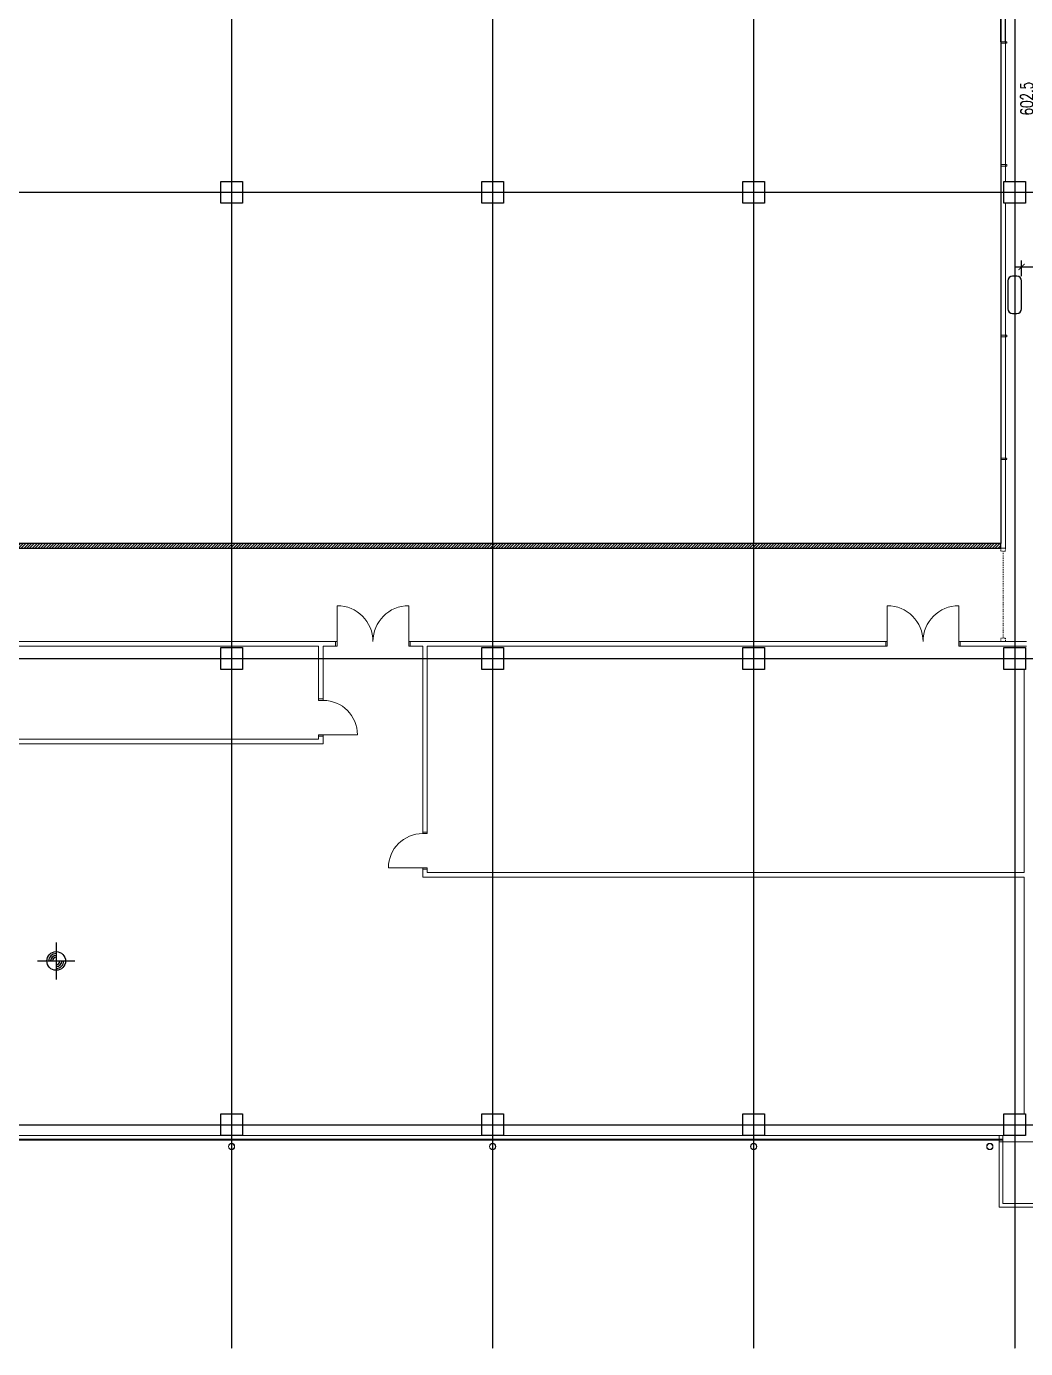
# Model space of a CAD drawing. Header units: millimetres. Extents: x -21841 to 195597, y -1659 to 112111.
# Drawn here: x 21180 to 24395, y -720 to 3533 of the extents above; entities that cross this region are included whole.
import ezdxf
from ezdxf.enums import TextEntityAlignment as Align

# ---------------------------------------------------------------- set-up
doc = ezdxf.new("R2010")
doc.units = ezdxf.units.MM
for name, pattern in [('X-S-FAB-L10$0$COL-CEN-LIN', [3.25, 2.5, -0.25, 0.25, -0.25]), ('X-S-FAB-L10$0$JJP_虛線(退縮線、投影線、地下室範圍、非屬本工程、圖面分區)', [0.45, 0.3, -0.15]), ('X-S-FAB-L10$0$TAI_虛線', [5.644, 2.822, -2.822])]:
    doc.linetypes.add(name, pattern=pattern)
for name, color, linetype in [('0-FMCS', 6, 'Continuous'), ('X-S-FAB-L10$0$0-DIM-INT', 8, 'Continuous'), ('X-S-FAB-L10$0$0-DIM-TXT', 8, 'Continuous'), ('X-S-FAB-L10$0$A-OBJE-MEP', 8, 'Continuous'), ('X-S-FAB-L10$0$A-WALL-EX', 8, 'Continuous'), ('X-S-FAB-L10$0$A-WALL-IN', 8, 'Continuous'), ('X-S-FAB-L10$0$BLOCK', 8, 'Continuous'), ('X-S-FAB-L10$0$CCL', 8, 'X-S-FAB-L10$0$COL-CEN-LIN'), ('X-S-FAB-L10$0$COL-S', 8, 'Continuous'), ('X-S-FAB-L10$0$Door', 8, 'Continuous'), ('X-S-FAB-L10$0$WALL_188K_IN', 8, 'Continuous'), ('X-S-FAB-L10$0$管制設備-188K', 6, 'Continuous')]:
    doc.layers.add(name, color=color, linetype=linetype)
doc.styles.add('X-S-FAB-L10$0$CHINA', font='simplex.shx', dxfattribs={"width": 0.75, "bigfont": 'chineset.shx'})
doc.styles.add('X-S-FAB-L10$0$DimStyUse', font='romans.shx', dxfattribs={"width": 0.7})
doc.styles.add('X-S-FAB-L10$0$Standard', font='', dxfattribs={"width": 0.8})
doc.styles.add('X-S-FAB-L10$0$TG_NOTE_TEXT', font='simplex.shx', dxfattribs={"width": 0.75, "bigfont": 'chineset.shx'})
doc.styles.get('X-S-FAB-L10$0$Standard').set_extended_font_data('Microsoft JhengHei')

# ---------------------------------------------------------------- blocks, each defined once
blk = doc.blocks.new('X-S-FAB-L10$0$FAB2-L05')
at = {"layer": 'X-S-FAB-L10$0$CCL'}
for p, q in [((-4320, 11005), (-4320, 0)), ((-3480, 11005), (-3480, 0)), ((-2640, 11005), (-2640, 0)), ((-1800, 11005), (-1800, 0)), ((-26880, 3720), (1210, 3720)), ((-26880, 2220), (1210, 2220)), ((-26880, 720), (1210, 720))]:
    blk.add_line(p, q, dxfattribs=at)
at = {"layer": 'X-S-FAB-L10$0$COL-S'}
for points in [[(-4355, 3755), (-4285, 3755), (-4285, 3685), (-4355, 3685)], [(-3515, 3755), (-3445, 3755), (-3445, 3685), (-3515, 3685)], [(-2675, 3755), (-2605, 3755), (-2605, 3685), (-2675, 3685)], [(-1835, 3755), (-1765, 3755), (-1765, 3685), (-1835, 3685)], [(-4355, 2255), (-4285, 2255), (-4285, 2185), (-4355, 2185)], [(-3515, 2255), (-3445, 2255), (-3445, 2185), (-3515, 2185)], [(-2675, 2255), (-2605, 2255), (-2605, 2185), (-2675, 2185)], [(-1835, 2255), (-1765, 2255), (-1765, 2185), (-1835, 2185)], [(-4355, 755), (-4285, 755), (-4285, 685), (-4355, 685)], [(-3515, 755), (-3445, 755), (-3445, 685), (-3515, 685)], [(-2675, 755), (-2605, 755), (-2605, 685), (-2675, 685)], [(-1835, 755), (-1765, 755), (-1765, 685), (-1835, 685)]]:
    blk.add_lwpolyline(points, close=True, dxfattribs=at)
blk = doc.blocks.new('X-S-FAB-L10$0$_ArchTick')
at = {"color": 0, "linetype": 'ByBlock', "const_width": 0.15}
blk.add_lwpolyline([(-0.5, -0.5), (0.5, 0.5)], dxfattribs=at)
blk = doc.blocks.new('X-S-FAB-L10')
at = {"layer": 'X-S-FAB-L10$0$WALL_188K_IN'}
h = blk.add_hatch(dxfattribs=at)
h.set_pattern_fill('LINE', color=256, scale=2, angle=45)
h.set_pattern_definition([(45, (24216.6165, 1855), (-4.490128, 4.490128), [])])
h.paths.add_polyline_path([(17075, 1855), (24315, 1855), (24315, 1870), (17075, 1870)])
for p, q in [((24382, 2730), (24382, 2780)), ((24362, 2760), (24467, 2760))]:
    blk.add_line(p, q)
at = {"layer": 'DEFPOINTS'}
blk.add_lwpolyline([(16745, -35), (15995, -35), (15995, 35), (15925, 35), (15925, -35), (15155, -35), (15155, 35), (15085, 35), (15085, -35), (15155, -35), (15155, -250), (13920, -250), (19914.055, 6000), (21180, 7320), (21180, 5520), (23465, 5520), (23485, 3587.5), (24315, 3587.5), (24315, 1870), (17075, 1870), (17075, 2060), (16745, 2060), (16745, -21.034)], close=True, dxfattribs=at)
at = {"layer": 'X-S-FAB-L10$0$0-DIM-INT'}
for p, q in [((21275.778, 586.894), (21275.778, 466.894)), ((21215.778, 526.894), (21335.778, 526.894))]:
    blk.add_line(p, q, dxfattribs=at)
blk.add_circle((21275.778, 526.894), 30, dxfattribs=at)
for radius, start, end in [(24, 90, 180), (18, 90, 180), (12, 90, 180), (24, 270, 0), (18, 270, 0), (12, 270, 0)]:
    blk.add_arc((21275.778, 526.894), radius, start, end, dxfattribs=at)
at = {"layer": 'X-S-FAB-L10$0$A-OBJE-MEP', "lineweight": 0, "flags": 128}
for points in [[(21849.5, -70, 1), (21830.5, -70, 1)], [(22689.5, -70, 1), (22670.5, -70, 1)], [(23529.5, -70, 1), (23510.5, -70, 1)], [(24289.5, -70, 1), (24270.5, -70, 1)]]:
    blk.add_lwpolyline(points, format="xyb", close=True, dxfattribs=at)
at = {"layer": 'X-S-FAB-L10$0$A-OBJE-MEP', "lineweight": 0}
for centre in [(21840, -70), (22680, -70), (23520, -70), (24280, -70)]:
    blk.add_circle(centre, 10, dxfattribs=at)
at = {"layer": 'X-S-FAB-L10$0$A-WALL-EX', "lineweight": 0}
for p, q in [((24310, -46.5), (18505, -46.5)), ((24310, -50), (24322, -50)), ((24310, -50), (24322, -50)), ((24322, -46.5), (24312.8, -46.5))]:
    blk.add_line(p, q, dxfattribs=at)
at = {"layer": 'X-S-FAB-L10$0$A-WALL-EX', "linetype": 'X-S-FAB-L10$0$JJP_虛線(退縮線、投影線、地下室範圍、非屬本工程、圖面分區)', "lineweight": 0}
for p, q in [((24310, -46.5), (24310, -253)), ((24322, -50), (24322, -46.5)), ((24310, -253), (24310, -265)), ((24310, -265), (24322, -265)), ((24322, -265), (26378, -265))]:
    blk.add_line(p, q, dxfattribs=at)
at = {"layer": 'X-S-FAB-L10$0$A-WALL-EX', "lineweight": 0, "flags": 128}
for points in [[(24310, -35), (18505, -35)], [(24310, -46.5), (24310, -35)], [(24325, -35), (24310, -35)], [(24310, -55), (24310, -35)], [(24322, -35), (24322, -46.5)], [(18505, -50), (24310, -50)], [(18505, -50), (24310, -50)], [(18505, -50), (24310, -50)], [(18505, -50), (24310, -50)], [(18505, -50), (24310, -50)], [(18505, -50), (24310, -50)], [(18505, -50), (24310, -50)], [(18505, -50), (24310, -50)], [(24310, -55), (24765, -55)]]:
    blk.add_lwpolyline(points, dxfattribs=at)
at = {"layer": 'X-S-FAB-L10$0$A-WALL-EX', "linetype": 'X-S-FAB-L10$0$JJP_虛線(退縮線、投影線、地下室範圍、非屬本工程、圖面分區)', "lineweight": 0, "flags": 128}
for points in [[(24309.997, -46.5), (24310, -46.5)], [(24309.997, -46.5), (24309.997, -265)], [(24310, -46.5), (24322, -46.5)], [(24310, -46.5), (24322, -46.5)], [(24310, -50), (24310, -253)], [(24322, -253), (24322, -46.5)], [(24322, -253), (24322, -46.5)], [(24310, -265), (24310, -253)], [(26378, -253), (24322, -253)], [(26378, -253), (24322, -253)], [(24309.997, -265.003), (24309.997, -265)], [(24309.997, -265.003), (26390, -265.003)], [(24310, -265), (26378, -265)]]:
    blk.add_lwpolyline(points, dxfattribs=at)
at = {"layer": 'X-S-FAB-L10$0$A-WALL-IN'}
for p, q in [((24315, 3484.5), (24315, 3612.5)), ((24330, 3484.5), (24330, 3612.5))]:
    blk.add_line(p, q, dxfattribs=at)
at = {"layer": 'X-S-FAB-L10$0$A-WALL-IN', "lineweight": 0}
for p, q in [((24330, 3484.5), (24315, 3484.5)), ((24330, 3084.5), (24315, 3084.5)), ((24330, 3084.5), (24315, 3084.5)), ((24315, 3084.5), (24315, 2540)), ((24330, 3035), (24330, 3084.5)), ((24330, 2540), (24330, 2965)), ((24330, 2540), (24315, 2540)), ((24330, 2140), (24315, 2140)), ((24315, 2140), (24315, 1855)), ((24330, 1855), (24330, 2140)), ((24315, 1855), (24330, 1855)), ((22175, 1555), (20197.5, 1555)), ((20205, 1540), (22120, 1540)), ((22120, 1540), (22120, 1370)), ((22135, 1540), (22175, 1540)), ((22135, 1370), (22135, 1540)), ((22175, 1555), (22170.7, 1555)), ((22175, 1540), (22170.7, 1540)), ((22175, 1540), (22175, 1555)), ((22415, 1555), (22419.3, 1555)), ((22415, 1540), (22415, 1555)), ((23945, 1555), (22415, 1555)), ((22415, 1540), (22419.3, 1540)), ((22415, 1540), (22455, 1540)), ((22455, 1540), (22455, 941.848)), ((22470, 1540), (23945, 1540)), ((22470, 941.848), (22470, 1540)), ((23945, 1555), (23940.7, 1555)), ((23945, 1540), (23940.7, 1540)), ((23945, 1540), (23945, 1555)), ((24185, 1555), (24189.3, 1555)), ((24185, 1540), (24185, 1555)), ((24315, 1555), (24185, 1555)), ((24185, 1540), (24189.3, 1540)), ((24185, 1540), (24397.5, 1540)), ((24315, 1555), (24330, 1555)), ((24315, 1540), (24330, 1540)), ((24397.5, 1555), (24330, 1555)), ((24390, 1465), (24390, 811.848)), ((22135, 1370), (22120, 1370)), ((22120, 1240), (20205, 1240)), ((22135, 1250), (22120, 1250)), ((22120, 1250), (22120, 1240)), ((22135, 1240), (22135, 1250)), ((22135, 1225), (22135, 1240)), ((20205, 1225), (22135, 1225)), ((22455, 941.848), (22470, 941.848)), ((22455, 821.848), (22470, 821.848)), ((22455, 821.848), (22455, 811.848)), ((22455, 796.848), (22455, 811.848)), ((22470, 811.848), (22470, 821.848)), ((24390, 811.848), (22470, 811.848)), ((22455, 796.848), (24390, 796.848)), ((22455, 796.848), (22470, 796.848)), ((24390, 796.848), (24390, 35))]:
    blk.add_line(p, q, dxfattribs=at)
at = {"layer": 'X-S-FAB-L10$0$COL-S'}
for p, q in [((21805, 3035), (21875, 3035)), ((21805, 2965), (21805, 3035)), ((21875, 3035), (21875, 2965)), ((22645, 3035), (22715, 3035)), ((22645, 2965), (22645, 3035)), ((22715, 3035), (22715, 2965)), ((23485, 3035), (23555, 3035)), ((23485, 2965), (23485, 3035)), ((23555, 3035), (23555, 2965)), ((24325, 3035), (24395, 3035)), ((24325, 2965), (24325, 3035)), ((24395, 3035), (24395, 2965)), ((21875, 2965), (21805, 2965)), ((22715, 2965), (22645, 2965)), ((23555, 2965), (23485, 2965)), ((24395, 2965), (24325, 2965)), ((21805, 1535), (21875, 1535)), ((21805, 1465), (21805, 1535)), ((21875, 1535), (21875, 1465)), ((22645, 1535), (22715, 1535)), ((22645, 1465), (22645, 1535)), ((22715, 1535), (22715, 1465)), ((23485, 1535), (23555, 1535)), ((23485, 1465), (23485, 1535)), ((23555, 1535), (23555, 1465)), ((24325, 1535), (24395, 1535)), ((24325, 1465), (24325, 1535)), ((24395, 1535), (24395, 1465)), ((21875, 1465), (21805, 1465)), ((22715, 1465), (22645, 1465)), ((23555, 1465), (23485, 1465)), ((24395, 1465), (24325, 1465)), ((21805, 35), (21875, 35)), ((21805, -35), (21805, 35)), ((21875, 35), (21875, -35)), ((22645, 35), (22715, 35)), ((22645, -35), (22645, 35)), ((22715, 35), (22715, -35)), ((23485, 35), (23555, 35)), ((23485, -35), (23485, 35)), ((23555, 35), (23555, -35)), ((24325, 35), (24395, 35)), ((24325, -35), (24325, 35)), ((24395, 35), (24395, -35)), ((21875, -35), (21805, -35)), ((22715, -35), (22645, -35)), ((23555, -35), (23485, -35)), ((24395, -35), (24325, -35))]:
    blk.add_line(p, q, dxfattribs=at)
at = {"layer": 'X-S-FAB-L10$0$Door', "linetype": 'X-S-FAB-L10$0$JJP_虛線(退縮線、投影線、地下室範圍、非屬本工程、圖面分區)', "lineweight": 0}
for p, q in [((24315, 3479.5), (24315, 3484.5)), ((24315, 3484.5), (24335, 3484.5)), ((24315, 3084.5), (24315, 3484.5)), ((24335, 3479.5), (24315, 3479.5)), ((24330, 3084.5), (24330, 3484.5)), ((24335, 3484.5), (24335, 3479.5)), ((24335, 3089.5), (24315, 3089.5)), ((24315, 3089.5), (24315, 3084.5)), ((24315, 3084.5), (24335, 3084.5)), ((24335, 3084.5), (24335, 3089.5)), ((24315, 2535), (24315, 2540)), ((24315, 2540), (24335, 2540)), ((24315, 2140), (24315, 2540)), ((24335, 2535), (24315, 2535)), ((24330, 2140), (24330, 2540)), ((24335, 2540), (24335, 2535)), ((24335, 2145), (24315, 2145)), ((24315, 2145), (24315, 2140)), ((24315, 2140), (24335, 2140)), ((24335, 2140), (24335, 2145))]:
    blk.add_line(p, q, dxfattribs=at)
at = {"layer": 'X-S-FAB-L10$0$Door', "linetype": 'X-S-FAB-L10$0$TAI_虛線', "lineweight": 0}
for p, q in [((24315, 1855), (24315, 1845)), ((24330, 1855), (24315, 1855)), ((24315, 1845), (24330, 1845)), ((24322.5, 1845), (24322.5, 1565)), ((24330, 1845), (24330, 1855)), ((24315, 1555), (24315, 1565)), ((24315, 1565), (24330, 1565)), ((24330, 1555), (24315, 1555)), ((24330, 1565), (24330, 1555))]:
    blk.add_line(p, q, dxfattribs=at)
at = {"layer": 'X-S-FAB-L10$0$Door', "lineweight": 0}
for p, q in [((22180, 1555), (22180, 1670)), ((22410, 1555), (22410, 1670)), ((23950, 1555), (23950, 1670)), ((24180, 1555), (24180, 1670)), ((22175, 1555), (22170.7, 1555)), ((22175, 1555), (22170.7, 1555)), ((22175, 1540), (22170.7, 1540)), ((22175, 1540), (22170.7, 1540)), ((22180, 1555), (22175, 1555)), ((22175, 1555), (22175, 1540)), ((22175, 1540), (22175, 1555)), ((22175, 1540), (22175, 1555)), ((22175, 1540), (22180, 1540)), ((22180, 1540), (22180, 1555)), ((22415, 1555), (22410, 1555)), ((22410, 1555), (22410, 1540)), ((22410, 1540), (22415, 1540)), ((22415, 1540), (22415, 1555)), ((22415, 1540), (22415, 1555)), ((22415, 1540), (22415, 1555)), ((22415, 1555), (22419.3, 1555)), ((22415, 1555), (22419.3, 1555)), ((22415, 1540), (22419.3, 1540)), ((22415, 1540), (22419.3, 1540)), ((23945, 1555), (23940.7, 1555)), ((23945, 1555), (23940.7, 1555)), ((23945, 1540), (23940.7, 1540)), ((23945, 1540), (23940.7, 1540)), ((23950, 1555), (23945, 1555)), ((23945, 1555), (23945, 1540)), ((23945, 1540), (23945, 1555)), ((23945, 1540), (23945, 1555)), ((23945, 1540), (23950, 1540)), ((23950, 1540), (23950, 1555)), ((24185, 1555), (24180, 1555)), ((24180, 1555), (24180, 1540)), ((24180, 1540), (24185, 1540)), ((24185, 1540), (24185, 1555)), ((24185, 1540), (24185, 1555)), ((24185, 1540), (24185, 1555)), ((24185, 1555), (24189.3, 1555)), ((24185, 1555), (24189.3, 1555)), ((24185, 1540), (24189.3, 1540)), ((24185, 1540), (24189.3, 1540)), ((22120, 1370), (22120, 1365)), ((22135, 1370), (22120, 1370)), ((22135, 1370), (22120, 1370)), ((22135, 1370), (22120, 1370)), ((22120, 1365), (22135, 1365)), ((22135, 1365), (22135, 1370)), ((22135, 1255), (22120, 1255)), ((22120, 1255), (22120, 1250)), ((22120, 1250), (22135, 1250)), ((22135, 1250), (22120, 1250)), ((22135, 1250), (22120, 1250)), ((22135, 1250), (22135, 1255)), ((22135, 1255), (22245, 1255)), ((22455, 936.848), (22455, 941.848)), ((22455, 941.848), (22470, 941.848)), ((22455, 941.848), (22470, 941.848)), ((22455, 941.848), (22470, 941.848)), ((22470, 936.848), (22455, 936.848)), ((22470, 941.848), (22470, 936.848)), ((22455, 826.848), (22345, 826.848)), ((22455, 821.848), (22455, 826.848)), ((22455, 826.848), (22470, 826.848)), ((22470, 821.848), (22455, 821.848)), ((22455, 821.848), (22470, 821.848)), ((22455, 821.848), (22470, 821.848)), ((22470, 826.848), (22470, 821.848))]:
    blk.add_line(p, q, dxfattribs=at)
for centre, radius, start, end in [((22180, 1555), 115, 0, 90), ((22410, 1555), 115, 90, 180), ((23950, 1555), 115, 0, 90), ((24180, 1555), 115, 90, 180), ((22135, 1255), 110, 0, 90), ((22455, 826.848), 110, 90, 180)]:
    blk.add_arc(centre, radius, start, end, dxfattribs=at)
at = {"layer": 'X-S-FAB-L10$0$WALL_188K_IN'}
blk.add_lwpolyline([(17075, 1855), (24315, 1855), (24315, 1870), (17075, 1870)], close=True, dxfattribs=at)
at = {"layer": 'X-S-FAB-L10$0$管制設備-188K'}
for p, q in [((24367, 2730), (24353, 2730)), ((24338, 2715), (24338, 2625)), ((24382, 2625), (24382, 2715)), ((24353, 2610), (24367, 2610))]:
    blk.add_line(p, q, dxfattribs=at)
for centre, start, end in [((24353, 2715), 90, 180), ((24367, 2715), 0, 90), ((24353, 2625), 180, 270), ((24367, 2625), 270, 0)]:
    blk.add_arc(centre, 15, start, end, dxfattribs=at)
at = {"xscale": 20, "yscale": 20, "zscale": 20, "rotation": 180}
blk.add_blockref('X-S-FAB-L10$0$_ArchTick', (24382, 2760), dxfattribs=at)
at = {"layer": 'X-S-FAB-L10$0$BLOCK'}
blk.add_blockref('X-S-FAB-L10$0$FAB2-L05', (26160, -720), dxfattribs=at)
at = {"insert": (24398.711, 3301.25), "char_height": 40, "attachment_point": 5, "rotation": 90, "style": 'X-S-FAB-L10$0$DimStyUse'}
blk.add_mtext('\\A1;602.5', dxfattribs=at)
at = {"style": 'X-S-FAB-L10$0$TG_NOTE_TEXT', "width": 0.5, "flags": 1}
for p in [(7463.301, 9020), (18268.251, 8649), (11197.77, 4800.167), (16485.801, 4800.167), (25420.27, 2635), (13360, 320.001, 0), (7463.301, -33.333)]:
    blk.add_attdef('WH', text='', height=20, dxfattribs=at).set_placement(p, align=Align.BOTTOM_LEFT)
at = {"width": 0.5}
for style, p in [('X-S-FAB-L10$0$TG_NOTE_TEXT', (7585, 9020)), ('X-S-FAB-L10$0$TG_NOTE_TEXT', (18389.95, 8649)), ('X-S-FAB-L10$0$TG_NOTE_TEXT', (11117.5, 4813.5)), ('X-S-FAB-L10$0$TG_NOTE_TEXT', (16607.5, 4813.5)), ('X-S-FAB-L10$0$TG_NOTE_TEXT', (25350, 2635)), ('X-S-FAB-L10$0$Standard', (13129.375, 325.001, 0)), ('X-S-FAB-L10$0$TG_NOTE_TEXT', (7585, -20))]:
    blk.add_attdef('DESC', text='', height=10, dxfattribs=dict(at, style=style)).set_placement(p, align=Align.BOTTOM_LEFT)
for tag, style, p in [('TYPE', 'X-S-FAB-L10$0$TG_NOTE_TEXT', (7619.286, 9020)), ('NO', 'X-S-FAB-L10$0$TG_NOTE_TEXT', (7650.095, 9020)), ('TYPE', 'X-S-FAB-L10$0$TG_NOTE_TEXT', (18424.236, 8649)), ('NO', 'X-S-FAB-L10$0$TG_NOTE_TEXT', (18455.045, 8649)), ('NO', 'X-S-FAB-L10$0$TG_NOTE_TEXT', (11088.595, 4813.5)), ('TYPE', 'X-S-FAB-L10$0$TG_NOTE_TEXT', (11151.786, 4813.5)), ('TYPE', 'X-S-FAB-L10$0$TG_NOTE_TEXT', (16641.786, 4813.5)), ('NO', 'X-S-FAB-L10$0$TG_NOTE_TEXT', (16672.595, 4813.5)), ('NO', 'X-S-FAB-L10$0$TG_NOTE_TEXT', (25313, 2635)), ('TYPE', 'X-S-FAB-L10$0$TG_NOTE_TEXT', (25350, 2635)), ('NO', 'X-S-FAB-L10$0$Standard', (13100, 320.001, 0)), ('TYPE', 'X-S-FAB-L10$0$Standard', (13129.375, 320.001, 0)), ('TYPE', 'X-S-FAB-L10$0$TG_NOTE_TEXT', (7619.286, -20)), ('NO', 'X-S-FAB-L10$0$TG_NOTE_TEXT', (7650.095, -20))]:
    blk.add_attdef(tag, text='', height=10, dxfattribs=dict(at, style=style)).set_placement(p, align=Align.BOTTOM_RIGHT)
at = {"style": 'X-S-FAB-L10$0$TG_NOTE_TEXT', "width": 0.5, "flags": 1}
for rotation, p in [(180, (43, 7480)), (180, (943, 7480)), (90, (24310, 3717.77)), (270, (17080, 1711.699))]:
    blk.add_attdef('WH', text='', height=20, rotation=rotation, dxfattribs=at).set_placement(p, align=Align.BOTTOM_LEFT)
at = {"width": 0.5}
for rotation, style, p in [(180, 'X-S-FAB-L10$0$Standard', (317.625, 7480)), (180, 'X-S-FAB-L10$0$Standard', (1217.625, 7480)), (90, 'X-S-FAB-L10$0$TG_NOTE_TEXT', (24310, 3647.5)), (270, 'X-S-FAB-L10$0$TG_NOTE_TEXT', (17080, 1605))]:
    blk.add_attdef('DESC', text='', height=10, rotation=rotation, dxfattribs=dict(at, style=style)).set_placement(p, align=Align.BOTTOM_LEFT)
for tag, rotation, style, p in [('TYPE', 180, 'X-S-FAB-L10$0$Standard', (317.625, 7480)), ('NO', 180, 'X-S-FAB-L10$0$Standard', (347, 7480)), ('TYPE', 180, 'X-S-FAB-L10$0$Standard', (1217.625, 7480)), ('NO', 180, 'X-S-FAB-L10$0$Standard', (1247, 7480)), ('TYPE', 90, 'X-S-FAB-L10$0$TG_NOTE_TEXT', (24310, 3647.5)), ('NO', 90, 'X-S-FAB-L10$0$TG_NOTE_TEXT', (24310, 3610.5)), ('TYPE', 270, 'X-S-FAB-L10$0$TG_NOTE_TEXT', (17080, 1605)), ('NO', 270, 'X-S-FAB-L10$0$TG_NOTE_TEXT', (17080, 1573))]:
    blk.add_attdef(tag, text='', height=10, rotation=rotation, dxfattribs=dict(at, style=style)).set_placement(p, align=Align.BOTTOM_RIGHT)
at = {"layer": 'X-S-FAB-L10$0$0-DIM-TXT', "style": 'X-S-FAB-L10$0$CHINA', "width": 0.75}
for p in [(667.414, 7855.1, -2689.4), (22627.353, 6728.814), (25644.722, 6728.814), (24778.787, 5569.051), (1118.252, 4980), (417.801, 4594.623), (23874.84, 4355), (22927.43, 4330.122), (23749.869, 3901.367), (417.801, 3765.236), (1118.252, 3730), (417.801, 3115.79), (536.882, 2227.832), (16908.994, 1782.652), (888.445, 880.466), (16977.43, 750), (18878.841, 750), (21364.03, 526.894), (25641.221, 553.233)]:
    blk.add_attdef('HIG', text='', height=80, dxfattribs=at).set_placement(p, align=Align.MIDDLE_LEFT)

msp = doc.modelspace()

# ---------------------------------------------------------------- block references
at = {"layer": '0-FMCS', "color": 5}
msp.add_blockref('X-S-FAB-L10', (0, 0), dxfattribs=at)

doc.saveas('drawing.dxf')
